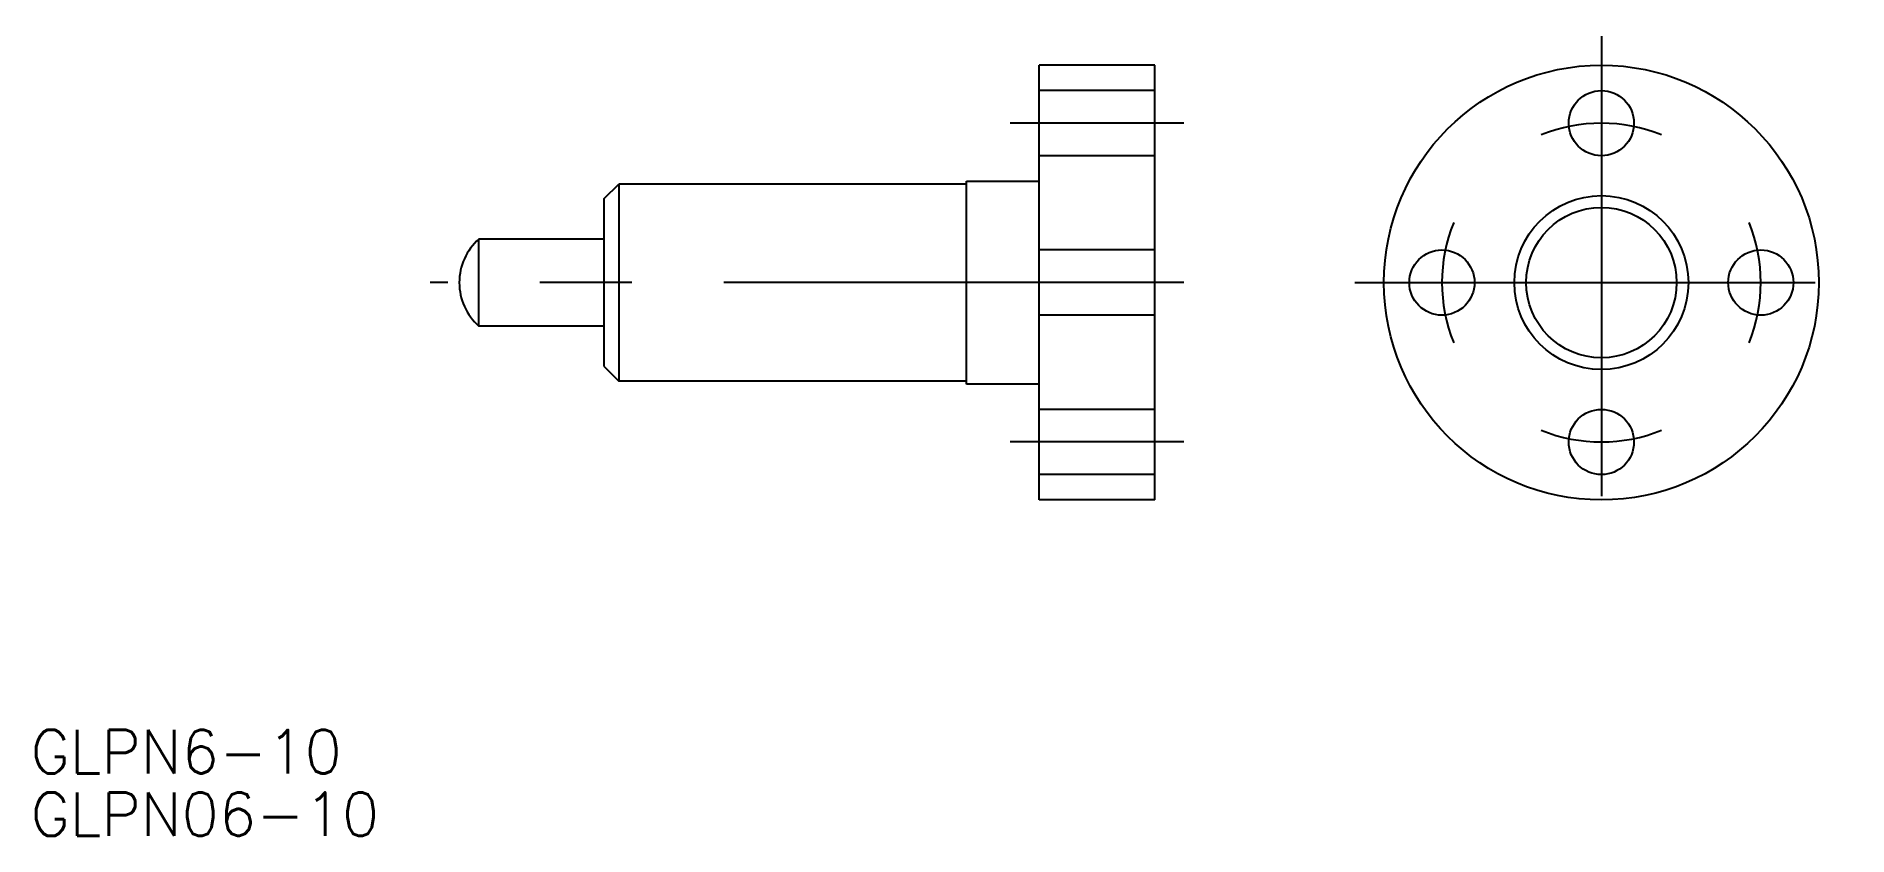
# Model space of a CAD drawing. Extents: x -108 to 17, y -38 to 17.
import ezdxf

# ---------------------------------------------------------------- set-up
doc = ezdxf.new("R2010")
doc.units = 0
doc.linetypes.add('CENTER', pattern=[50.8, 31.75, -6.35, 6.35, -6.35])
doc.linetypes.add('DASHED', pattern=[19.05, 12.7, -6.35])
doc.layers.get('0').update_dxf_attribs({"linetype": 'CONTINUOUS'})
doc.layers.add('CENTER', color=1, linetype='CENTER')
doc.styles.get("Standard").update_dxf_attribs({"font": 'txt.shx', "height": 3, "bigfont": 'bigfont.shx'})

msp = doc.modelspace()

# ---------------------------------------------------------------- linework, layer by layer
at = {"color": 7, "linetype": 'CONTINUOUS'}
for p, q in [((-38.8, -15), (-38.8, 15)), ((-30.8, 15), (-38.8, 15)), ((-30.8, -15), (-30.8, 15)), ((-68.8, 5.8), (-67.8, 6.8)), ((-43.8, 6.8), (-67.8, 6.8)), ((-67.8, 6.8), (-67.8, -6.8)), ((-43.8, -7), (-43.8, 7)), ((-43.8, 7), (-38.8, 7)), ((-68.8, -5.8), (-68.8, 5.8)), ((-68.8, 3), (-77.45, 3)), ((-77.45, -3), (-77.45, 3)), ((-68.8, -3), (-77.45, -3)), ((-68.8, -5.8), (-67.8, -6.8)), ((-43.8, -6.8), (-67.8, -6.8)), ((-38.8, -7), (-43.8, -7)), ((-30.8, -15), (-38.8, -15))]:
    msp.add_line(p, q, dxfattribs=at)
at = {"color": 3, "linetype": 'DASHED'}
for p, q in [((-30.8, 13.25), (-38.8, 13.25)), ((-30.8, 8.75), (-38.8, 8.75)), ((-30.8, 2.25), (-38.8, 2.25)), ((-30.8, -2.25), (-38.8, -2.25)), ((-30.8, -8.75), (-38.8, -8.75)), ((-30.8, -13.25), (-38.8, -13.25))]:
    msp.add_line(p, q, dxfattribs=at)
at = {"color": 7, "linetype": 'CONTINUOUS'}
for centre, radius in [((0, 0), 15), ((0, 11), 2.25), ((0, 0), 6), ((-11, 0), 2.25), ((11, 0), 2.25), ((0, -11), 2.25)]:
    msp.add_circle(centre, radius, dxfattribs=at)
at = {"color": 3, "linetype": 'CONTINUOUS'}
msp.add_circle((0, 0), 5.19, dxfattribs=at)
at = {"color": 7, "linetype": 'CONTINUOUS'}
msp.add_arc((-74.8, 0), 4, 131.4096, 228.5904, dxfattribs=at)
at = {"layer": 'CENTER', "color": 1, "linetype": 'CENTER'}
for p, q in [((0, 17), (0, -17)), ((-28.8, 11), (-40.8, 11)), ((-17, 0), (17, 0)), ((-28.8, 0), (-80.8, 0)), ((-28.8, -11), (-40.8, -11))]:
    msp.add_line(p, q, dxfattribs=at)
for start, end in [(67.8425, 112.1575), (157.8425, 202.1575), (337.8425, 22.1575), (247.8425, 292.1575)]:
    msp.add_arc((0, 0), 11, start, end, dxfattribs=at)

# ---------------------------------------------------------------- texts
at = {"color": 7, "linetype": 'CONTINUOUS'}
for s, p in [('GLPN6-10', (-108.37, -33.87)), ('GLPN06-10', (-108.37, -38.18))]:
    msp.add_text(s, height=3, dxfattribs=at).set_placement(p)

doc.saveas('drawing.dxf')
